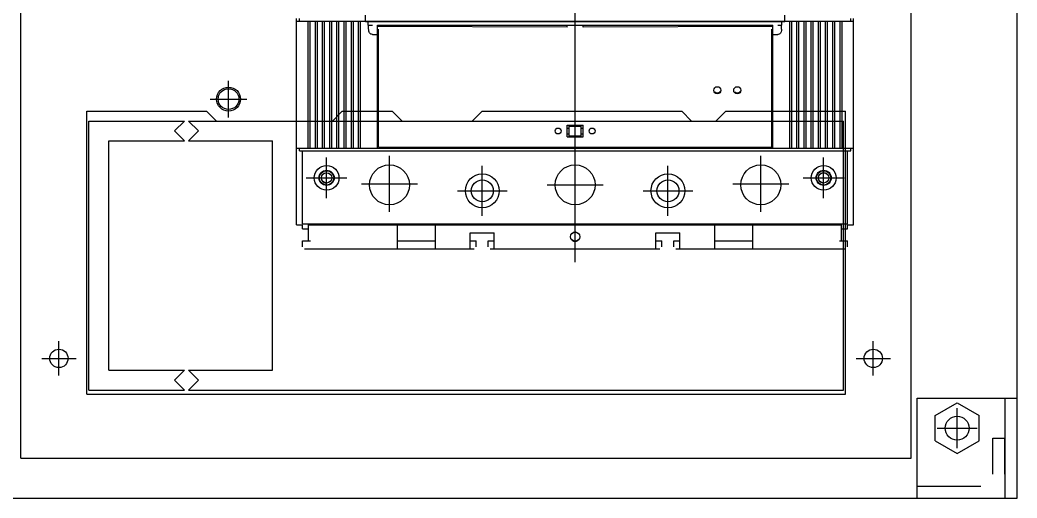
# Model space of a CAD drawing. Header units: metres. Extents: x -260 to 2001, y 2594 to 9590.
# Drawn here: x 1330.6 to 1580.3, y 4183.8 to 4303.6 of the extents above; entities that cross this region are included whole.
import ezdxf

# ---------------------------------------------------------------- set-up
doc = ezdxf.new("R2010")
doc.units = ezdxf.units.M

# ---------------------------------------------------------------- blocks, each defined once
blk = doc.blocks.new('ABB-TR_T5_3')
for p, q in [((266.39, 26.99), (266.39, 336.99)), ((489.39, 26.99), (489.39, 336.99)), ((515.89, 41.99), (515.89, 321.99)), ((405.2, 76.15), (405.2, 291.05)), ((352.7, 136.49), (352.7, 137.99)), ((352.7, 136.44), (352.7, 137.44)), ((457.7, 136.49), (457.7, 137.99)), ((457.7, 136.44), (457.7, 137.44)), ((335.45, 136.49), (335.45, 137.19)), ((335.45, 136.49), (338.35, 136.49)), ((335.45, 104.69), (335.45, 136.49)), ((336.15, 136.49), (336.15, 137.19)), ((338.35, 136.49), (338.85, 136.49)), ((338.35, 104.69), (338.35, 136.49)), ((338.85, 104.69), (338.85, 136.49)), ((338.85, 136.49), (340.15, 136.49)), ((340.15, 136.49), (340.65, 136.49)), ((340.15, 104.69), (340.15, 136.49)), ((340.65, 104.69), (340.65, 136.49)), ((340.65, 136.49), (341.95, 136.49)), ((341.95, 136.49), (342.45, 136.49)), ((341.95, 104.69), (341.95, 136.49)), ((342.45, 104.69), (342.45, 136.49)), ((342.45, 136.49), (343.75, 136.49)), ((343.75, 136.49), (344.25, 136.49)), ((343.75, 104.69), (343.75, 136.49)), ((344.25, 104.69), (344.25, 136.49)), ((344.25, 136.49), (345.55, 136.49)), ((345.55, 136.49), (346.05, 136.49)), ((345.55, 104.69), (345.55, 136.49)), ((346.05, 104.69), (346.05, 136.49)), ((346.05, 136.49), (347.35, 136.49)), ((347.35, 136.49), (347.85, 136.49)), ((347.35, 104.69), (347.35, 136.49)), ((347.85, 104.69), (347.85, 136.49)), ((347.85, 136.49), (349.15, 136.49)), ((349.15, 136.49), (349.65, 136.49)), ((349.15, 104.69), (349.15, 136.49)), ((349.65, 104.69), (349.65, 136.49)), ((349.65, 136.49), (350.95, 136.49)), ((350.95, 136.49), (351.45, 136.49)), ((350.95, 104.69), (350.95, 136.49)), ((351.45, 104.69), (351.45, 136.49)), ((351.45, 136.49), (352.45, 136.49)), ((352.45, 136.49), (352.7, 136.49)), ((352.7, 136.49), (355.7, 136.49)), ((352.7, 136.44), (353.7, 136.44)), ((353.4, 135.49), (353.4, 136.49)), ((353.4, 135.49), (354.45, 135.49)), ((353.48, 134.49), (353.48, 135.49)), ((353.7, 136.44), (355.7, 136.44)), ((355.7, 136.49), (454.7, 136.49)), ((355.7, 136.44), (454.7, 136.44)), ((355.7, 134.49), (355.7, 135.49)), ((355.7, 135.49), (454.7, 135.49)), ((355.7, 135.23), (403.2, 135.12)), ((403.2, 135.02), (403.2, 135.49)), ((407.2, 135.02), (407.2, 135.49)), ((407.2, 135.12), (454.7, 135.23)), ((454.7, 136.49), (457.7, 136.49)), ((454.7, 136.44), (456.7, 136.44)), ((454.7, 134.49), (454.7, 135.49)), ((455.95, 135.49), (457, 135.49)), ((456.7, 136.44), (457.7, 136.44)), ((456.92, 134.49), (456.92, 135.49)), ((457, 135.49), (457, 136.49)), ((457.7, 136.49), (457.95, 136.49)), ((457.95, 136.49), (458.95, 136.49)), ((458.95, 136.49), (459.45, 136.49)), ((458.95, 104.69), (458.95, 136.49)), ((459.45, 104.69), (459.45, 136.49)), ((459.45, 136.49), (460.75, 136.49)), ((460.75, 136.49), (461.25, 136.49)), ((460.75, 104.69), (460.75, 136.49)), ((461.25, 104.69), (461.25, 136.49)), ((461.25, 136.49), (462.55, 136.49)), ((462.55, 136.49), (463.05, 136.49)), ((462.55, 104.69), (462.55, 136.49)), ((463.05, 104.69), (463.05, 136.49)), ((463.05, 136.49), (464.35, 136.49)), ((464.35, 136.49), (464.85, 136.49)), ((464.35, 104.69), (464.35, 136.49)), ((464.85, 104.69), (464.85, 136.49)), ((464.85, 136.49), (466.15, 136.49)), ((466.15, 136.49), (466.65, 136.49)), ((466.15, 104.69), (466.15, 136.49)), ((466.65, 104.69), (466.65, 136.49)), ((466.65, 136.49), (467.95, 136.49)), ((467.95, 136.49), (468.45, 136.49)), ((467.95, 104.69), (467.95, 136.49)), ((468.45, 104.69), (468.45, 136.49)), ((468.45, 136.49), (469.75, 136.49)), ((469.75, 136.49), (470.25, 136.49)), ((469.75, 104.69), (469.75, 136.49)), ((470.25, 104.69), (470.25, 136.49)), ((470.25, 136.49), (471.55, 136.49)), ((471.55, 136.49), (472.05, 136.49)), ((471.55, 104.69), (471.55, 136.49)), ((472.05, 136.49), (474.95, 136.49)), ((472.05, 104.69), (472.05, 136.49)), ((474.25, 136.49), (474.25, 137.19)), ((474.95, 136.49), (474.95, 137.19)), ((474.95, 104.69), (474.95, 136.49)), ((354.45, 133.19), (355.7, 133.19)), ((355.7, 133.19), (355.7, 134.49)), ((355.7, 133.82), (355.95, 133.85)), ((355.7, 104.69), (355.7, 133.19)), ((355.95, 104.94), (355.95, 134.49)), ((454.45, 104.94), (454.45, 134.49)), ((454.45, 133.85), (454.7, 133.82)), ((454.7, 133.19), (454.7, 134.49)), ((454.7, 104.69), (454.7, 133.19)), ((454.7, 133.19), (455.95, 133.19)), ((318.39, 112.39), (318.39, 121.59)), ((313.79, 116.99), (322.99, 116.99)), ((282.89, 43), (282.89, 113.94)), ((282.89, 113.94), (312.89, 113.94)), ((312.89, 113.94), (315.35, 111.48)), ((344.42, 111.48), (346.89, 113.94)), ((346.89, 113.94), (359.39, 113.94)), ((359.39, 113.94), (361.85, 111.48)), ((379.42, 111.48), (381.89, 113.94)), ((381.89, 113.94), (431.89, 113.94)), ((431.89, 113.94), (434.36, 111.48)), ((440.42, 111.48), (442.94, 114)), ((442.94, 114), (472.89, 114)), ((472.89, 43), (472.89, 114)), ((283.39, 111.49), (307.39, 111.49)), ((283.39, 44), (283.39, 111.49)), ((304.89, 108.99), (307.39, 111.49)), ((308.39, 111.49), (472.39, 111.49)), ((308.39, 111.49), (310.89, 108.99)), ((315.35, 111.48), (344.42, 111.48)), ((361.85, 111.48), (379.42, 111.48)), ((403.2, 107.49), (403.2, 110.49)), ((403.2, 110.49), (407.2, 110.49)), ((403.7, 110.24), (403.7, 110.49)), ((403.7, 109.74), (403.7, 110.24)), ((403.7, 110.24), (406.7, 110.24)), ((406.7, 110.24), (406.7, 110.49)), ((406.7, 109.74), (406.7, 110.24)), ((407.2, 107.49), (407.2, 110.49)), ((434.36, 111.48), (440.42, 111.48)), ((472.39, 44), (472.39, 111.49)), ((304.89, 108.99), (307.39, 106.49)), ((308.39, 106.49), (310.89, 108.99)), ((403.2, 109.74), (403.7, 109.74)), ((403.2, 108.24), (403.7, 108.24)), ((403.2, 107.49), (407.2, 107.49)), ((403.7, 108.24), (403.7, 109.74)), ((403.7, 107.74), (403.7, 108.24)), ((403.7, 107.49), (403.7, 107.74)), ((403.7, 107.74), (406.7, 107.74)), ((406.7, 109.74), (407.2, 109.74)), ((406.7, 108.24), (406.7, 109.74)), ((406.7, 107.74), (406.7, 108.24)), ((406.7, 108.24), (407.2, 108.24)), ((406.7, 107.49), (406.7, 107.74)), ((288.39, 49), (288.39, 106.49)), ((288.39, 106.49), (307.39, 106.49)), ((308.39, 106.49), (329.39, 106.49)), ((329.39, 49), (329.39, 106.49)), ((355.95, 104.94), (454.45, 104.94)), ((369.7, 104.69), (369.7, 104.94)), ((370.45, 104.69), (370.45, 104.94)), ((374.95, 104.69), (374.95, 104.94)), ((375.7, 104.69), (375.7, 104.94)), ((434.7, 104.69), (434.7, 104.94)), ((435.45, 104.69), (435.45, 104.94)), ((439.95, 104.69), (439.95, 104.94)), ((440.7, 104.69), (440.7, 104.94)), ((335.45, 104.69), (338.35, 104.69)), ((335.45, 85.49), (335.45, 104.69)), ((336.15, 103.99), (336.15, 104.69)), ((336.15, 103.99), (338.45, 103.99)), ((336.95, 85.74), (336.95, 103.99)), ((338.35, 104.69), (338.85, 104.69)), ((338.45, 103.99), (471.95, 103.99)), ((338.85, 104.69), (340.15, 104.69)), ((340.15, 104.69), (340.65, 104.69)), ((340.65, 104.69), (341.95, 104.69)), ((341.95, 104.69), (342.45, 104.69)), ((342.45, 104.69), (343.75, 104.69)), ((343.75, 104.69), (344.25, 104.69)), ((344.25, 104.69), (345.55, 104.69)), ((345.55, 104.69), (346.05, 104.69)), ((346.05, 104.69), (347.35, 104.69)), ((347.35, 104.69), (347.85, 104.69)), ((347.85, 104.69), (349.15, 104.69)), ((349.15, 104.69), (349.65, 104.69)), ((349.65, 104.69), (350.95, 104.69)), ((350.95, 104.69), (351.45, 104.69)), ((351.45, 104.69), (355.7, 104.69)), ((355.7, 104.69), (454.7, 104.69)), ((358.7, 88.74), (358.7, 102.74)), ((405.2, 88.49), (405.2, 102.49)), ((451.7, 88.74), (451.7, 102.74)), ((454.7, 104.69), (458.95, 104.69)), ((458.95, 104.69), (459.45, 104.69)), ((459.45, 104.69), (460.75, 104.69)), ((460.75, 104.69), (461.25, 104.69)), ((461.25, 104.69), (462.55, 104.69)), ((462.55, 104.69), (463.05, 104.69)), ((463.05, 104.69), (464.35, 104.69)), ((464.35, 104.69), (464.85, 104.69)), ((464.85, 104.69), (466.15, 104.69)), ((466.15, 104.69), (466.65, 104.69)), ((466.65, 104.69), (467.95, 104.69)), ((467.95, 104.69), (468.45, 104.69)), ((468.45, 104.69), (469.75, 104.69)), ((469.75, 104.69), (470.25, 104.69)), ((470.25, 104.69), (471.55, 104.69)), ((471.55, 104.69), (472.05, 104.69)), ((471.95, 103.99), (474.25, 103.99)), ((472.05, 104.69), (474.95, 104.69)), ((473.45, 85.74), (473.45, 103.99)), ((474.25, 103.99), (474.25, 104.69)), ((474.95, 85.49), (474.95, 104.69)), ((342.95, 92.14), (342.95, 102.34)), ((381.95, 87.74), (381.95, 100.24)), ((428.45, 87.74), (428.45, 100.24)), ((467.45, 92.14), (467.45, 102.34)), ((337.85, 97.24), (348.05, 97.24)), ((351.7, 95.74), (365.7, 95.74)), ((398.2, 95.49), (412.2, 95.49)), ((444.7, 95.74), (458.7, 95.74)), ((462.35, 97.24), (472.55, 97.24)), ((375.7, 93.99), (388.2, 93.99)), ((422.2, 93.99), (434.7, 93.99)), ((335.45, 85.49), (336.95, 85.49)), ((336.95, 85.74), (337.95, 85.74)), ((336.95, 84.49), (336.95, 85.49)), ((337.95, 85.74), (338.2, 85.74)), ((338.2, 85.74), (472.2, 85.74)), ((338.45, 85.49), (338.45, 85.74)), ((338.45, 85.49), (338.95, 85.49)), ((338.45, 81.49), (338.45, 85.49)), ((338.95, 85.49), (360.7, 85.49)), ((360.7, 85.49), (370.2, 85.49)), ((360.7, 80.49), (360.7, 85.49)), ((370.2, 85.49), (440.2, 85.49)), ((370.2, 80.49), (370.2, 85.49)), ((440.2, 85.49), (449.7, 85.49)), ((440.2, 80.49), (440.2, 85.49)), ((449.7, 85.49), (471.45, 85.49)), ((449.7, 80.49), (449.7, 85.49)), ((471.45, 85.49), (471.95, 85.49)), ((471.95, 85.49), (471.95, 85.74)), ((471.95, 81.49), (471.95, 85.49)), ((472.2, 85.74), (472.45, 85.74)), ((472.45, 85.74), (473.45, 85.74)), ((473.45, 85.49), (474.95, 85.49)), ((473.45, 84.49), (473.45, 85.49)), ((336.95, 84.49), (338.45, 84.49)), ((378.95, 80.49), (378.95, 83.49)), ((378.95, 83.49), (384.95, 83.49)), ((384.95, 80.49), (384.95, 83.49)), ((425.45, 80.49), (425.45, 83.49)), ((425.45, 83.49), (431.45, 83.49)), ((431.45, 80.49), (431.45, 83.49)), ((471.95, 84.49), (473.45, 84.49)), ((336.95, 80.49), (336.95, 81.49)), ((336.95, 81.49), (337.45, 81.49)), ((336.95, 79.99), (336.95, 80.49)), ((337.45, 81.49), (338.95, 81.49)), ((360.7, 81.49), (370.2, 81.49)), ((360.7, 79.49), (360.7, 80.49)), ((370.2, 79.49), (370.2, 80.49)), ((378.95, 81.49), (380.45, 81.49)), ((378.95, 79.49), (378.95, 80.49)), ((380.45, 79.99), (380.45, 81.49)), ((383.45, 81.49), (384.95, 81.49)), ((383.45, 79.99), (383.45, 81.49)), ((384.95, 79.49), (384.95, 80.49)), ((425.45, 81.49), (426.95, 81.49)), ((425.45, 79.49), (425.45, 80.49)), ((426.95, 79.99), (426.95, 81.49)), ((429.95, 81.49), (431.45, 81.49)), ((429.95, 79.99), (429.95, 81.49)), ((431.45, 79.49), (431.45, 80.49)), ((440.2, 81.49), (449.7, 81.49)), ((440.2, 79.49), (440.2, 80.49)), ((449.7, 79.49), (449.7, 80.49)), ((471.45, 81.49), (472.95, 81.49)), ((472.95, 81.49), (473.45, 81.49)), ((473.45, 80.49), (473.45, 81.49)), ((473.45, 79.99), (473.45, 80.49)), ((337.45, 79.49), (360.7, 79.49)), ((360.7, 79.49), (370.2, 79.49)), ((370.2, 79.49), (378.95, 79.49)), ((378.95, 79.49), (379.95, 79.49)), ((383.95, 79.49), (384.95, 79.49)), ((384.95, 79.49), (425.45, 79.49)), ((425.45, 79.49), (426.45, 79.49)), ((430.45, 79.49), (431.45, 79.49)), ((431.45, 79.49), (440.2, 79.49)), ((440.2, 79.49), (449.7, 79.49)), ((449.7, 79.49), (472.95, 79.49)), ((275.89, 47.69), (275.89, 56.29)), ((479.89, 47.69), (479.89, 56.29)), ((271.59, 51.99), (280.19, 51.99)), ((475.59, 51.99), (484.19, 51.99)), ((288.39, 49), (307.39, 49)), ((304.89, 46.5), (307.39, 49)), ((308.39, 49), (310.89, 46.5)), ((308.39, 49), (329.39, 49)), ((304.89, 46.5), (307.39, 44)), ((308.39, 44), (310.89, 46.5)), ((282.89, 43), (472.89, 43)), ((283.39, 44), (307.39, 44)), ((308.39, 44), (472.39, 44)), ((490.89, 22.99), (490.89, 41.99)), ((490.89, 41.99), (509.89, 41.99)), ((495.39, 37.66), (500.89, 40.84)), ((500.89, 40.84), (506.39, 37.66)), ((509.89, 41.99), (515.89, 41.99)), ((512.89, 16.99), (512.89, 41.99)), ((515.89, 16.99), (515.89, 41.99)), ((495.39, 31.31), (495.39, 37.66)), ((500.89, 29.49), (500.89, 39.49)), ((506.39, 31.31), (506.39, 37.66)), ((495.89, 34.49), (505.89, 34.49)), ((495.39, 31.31), (500.89, 28.13)), ((500.89, 28.13), (506.39, 31.31)), ((509.84, 31.99), (512.84, 31.99)), ((509.84, 22.99), (509.84, 31.99)), ((512.84, 22.99), (512.84, 31.99)), ((266.39, 26.99), (489.39, 26.99)), ((490.89, 16.99), (490.89, 22.99)), ((490.89, 19.99), (506.84, 19.99)), ((40.89, 16.99), (490.89, 16.99)), ((490.89, 16.99), (506.84, 16.99)), ((506.84, 16.99), (509.89, 16.99)), ((509.89, 16.99), (512.89, 16.99)), ((512.89, 16.99), (515.89, 16.99))]:
    blk.add_line(p, q)
for points in [[(354.45, 133.19), (354.23, 133.22), (354.03, 133.3), (353.86, 133.42), (353.72, 133.57), (353.62, 133.74), (353.52, 134.04), (353.49, 134.34), (353.48, 134.49)], [(456.92, 134.49), (456.9, 134.19), (456.84, 133.88), (456.73, 133.65), (456.62, 133.49), (456.48, 133.36), (456.29, 133.25), (456.07, 133.19), (455.95, 133.19)], [(440.03, 119), (440.05, 118.97)], [(440.18, 118.8), (440.29, 118.71), (440.41, 118.63), (440.54, 118.58), (440.68, 118.55), (440.82, 118.54)], [(440.82, 118.54), (441, 118.55), (441.18, 118.61), (441.34, 118.71), (441.48, 118.83), (441.6, 118.98)], [(445.03, 119), (445.05, 118.97)], [(445.18, 118.8), (445.29, 118.71), (445.41, 118.63), (445.54, 118.58), (445.68, 118.55), (445.82, 118.54)], [(445.82, 118.54), (446, 118.55), (446.18, 118.61), (446.34, 118.71), (446.48, 118.83), (446.6, 118.98)], [(466.53, 98.15), (466.69, 98.29), (466.86, 98.39), (467.05, 98.47), (467.25, 98.52), (467.45, 98.54)], [(467.45, 98.54), (467.65, 98.52), (467.85, 98.47), (468.04, 98.39), (468.22, 98.29), (468.37, 98.15)], [(342.03, 96.32), (342.19, 96.18), (342.36, 96.08), (342.55, 96), (342.75, 95.95), (342.95, 95.94)], [(467.45, 95.94), (467.25, 95.95), (467.05, 96), (466.86, 96.08), (466.68, 96.18), (466.53, 96.32)], [(405.2, 83.64), (405.02, 83.62), (404.85, 83.58), (404.68, 83.51), (404.52, 83.41), (404.39, 83.3)], [(406.04, 83.27), (405.9, 83.4), (405.74, 83.5), (405.57, 83.57), (405.39, 83.62), (405.2, 83.64)], [(404.36, 81.7), (404.5, 81.57), (404.66, 81.47), (404.83, 81.4), (405.02, 81.35), (405.2, 81.34)], [(405.2, 81.34), (405.38, 81.35), (405.56, 81.39), (405.73, 81.46), (405.88, 81.56), (406.02, 81.67)]]:
    blk.add_lwpolyline(points)
for centre, radius in [((318.39, 116.99), 3), ((440.82, 119.19), 0.9), ((445.82, 119.19), 0.9), ((318.39, 116.99), 2.6), ((400.95, 108.99), 0.75), ((409.45, 108.99), 0.75), ((342.95, 97.24), 3.1), ((358.7, 95.49), 5), ((405.2, 95.49), 5), ((451.7, 95.49), 5), ((467.45, 97.24), 3.1), ((342.95, 97.24), 1.9), ((342.95, 97.24), 1.8), ((342.95, 97.24), 1.3), ((381.95, 93.99), 4.25), ((428.45, 93.99), 4.25), ((467.45, 97.24), 1.9), ((467.45, 97.24), 1.8), ((467.45, 97.24), 1.3), ((381.95, 93.99), 2.75), ((428.45, 93.99), 2.75), ((405.2, 82.49), 1.15), ((275.89, 51.99), 2.3), ((479.89, 51.99), 2.3), ((500.89, 34.49), 3)]:
    blk.add_circle(centre, radius)

msp = doc.modelspace()

# ---------------------------------------------------------------- block references
msp.add_blockref('ABB-TR_T5_3', (1064.44, 4166.81))

doc.saveas('drawing.dxf')
